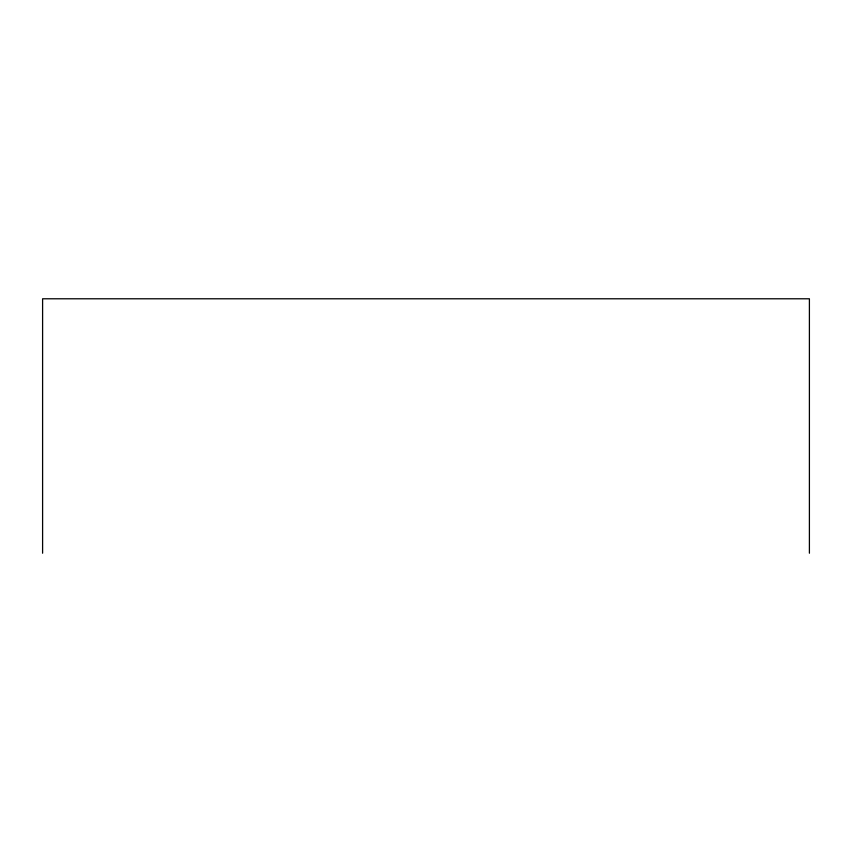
<?xml version="1.0" encoding="UTF-8"?>
<svg xmlns="http://www.w3.org/2000/svg" width="852" height="852" viewBox="0 0 852 852"><rect width="100%" height="100%" fill="white"/><g stroke="black" fill="none" stroke-linecap="round" stroke-linejoin="round"><path stroke-width="1.28" d="M809.4 553.214L809.4 298.786L42.6 298.786L42.6 553.214"/></g></svg>
